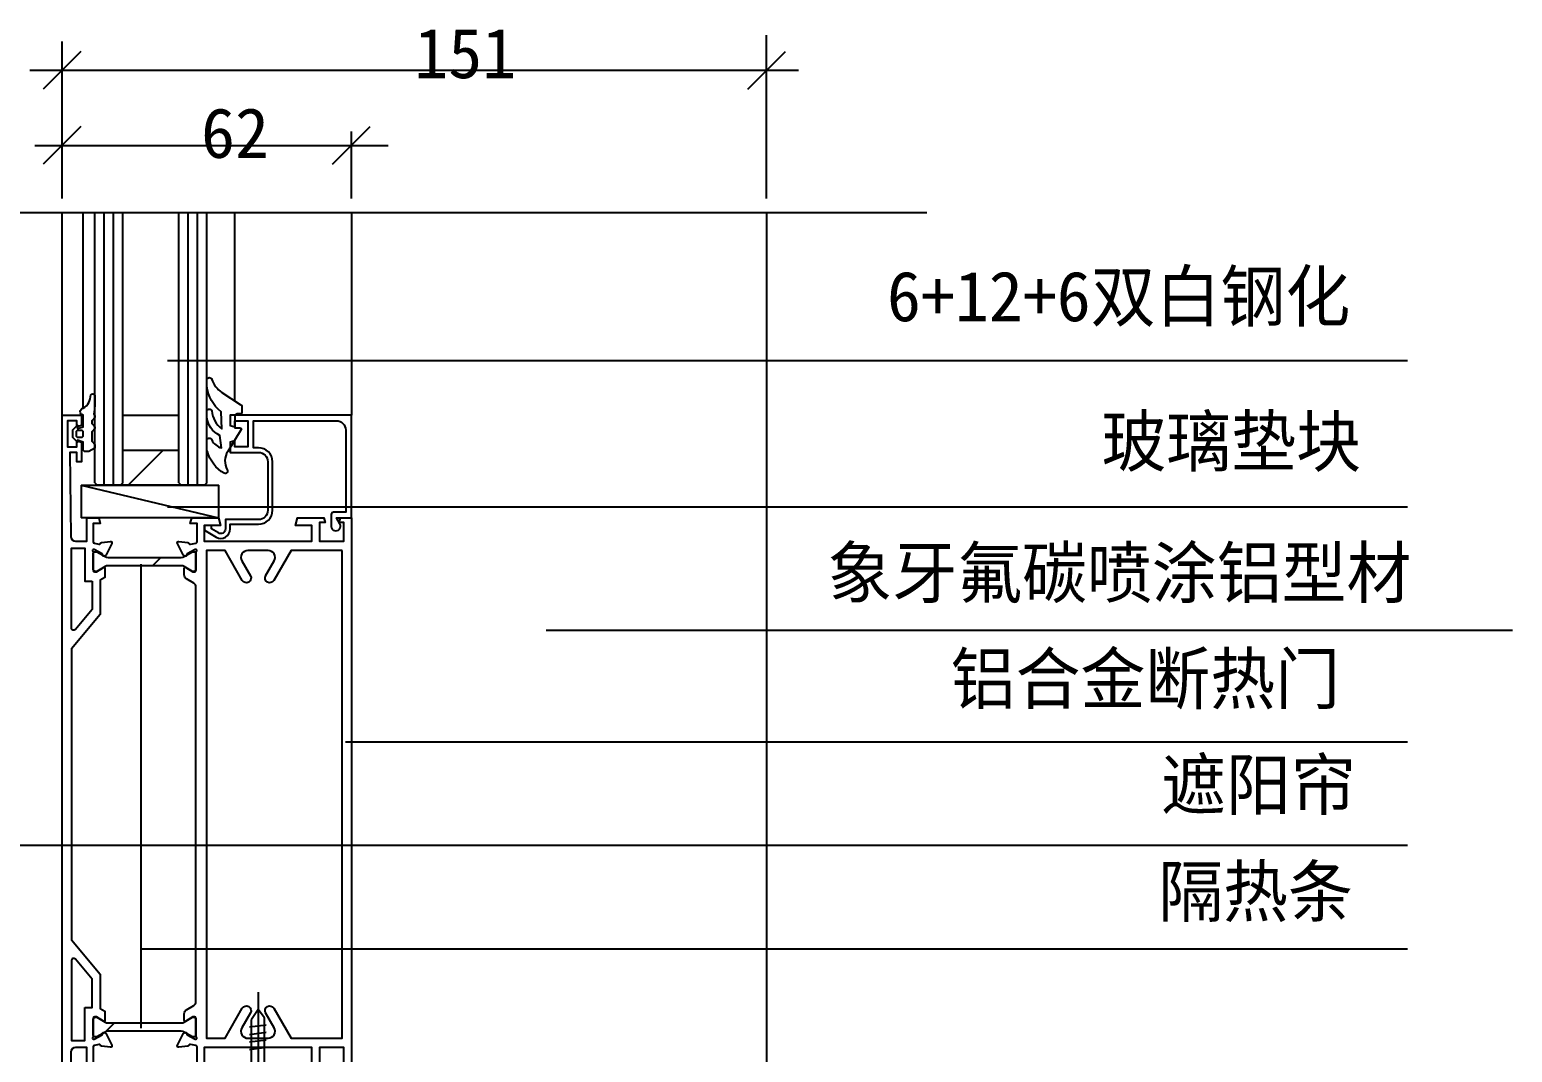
# Model space of a CAD drawing. Header units: metres. Extents: x 3516 to 4417, y 1657 to 2955.
# Drawn here: x 3794.9 to 4112.6, y 1943.3 to 2162.4 of the extents above; entities that cross this region are included whole.
import ezdxf

# ---------------------------------------------------------------- set-up
doc = ezdxf.new("R2010")
doc.units = ezdxf.units.M
for name, color, linetype in [('10', 1, 'Continuous'), ('CASTFIX', 1, 'Continuous'), ('玻璃', 7, 'Continuous'), ('胶条', 6, 'Continuous'), ('隔热条', 3, 'Continuous')]:
    doc.layers.add(name, color=color, linetype=linetype)

# ---------------------------------------------------------------- blocks, each defined once
blk = doc.blocks.new('_ArchTick')
at = {"color": 0, "linetype": 'ByBlock'}
blk.add_lwpolyline([(-0.5, -0.5), (0.5, 0.5)], dxfattribs=at)

msp = doc.modelspace()

# ---------------------------------------------------------------- hatches: boundary and pattern name
at = {"layer": '玻璃'}
h = msp.add_hatch(dxfattribs=at)
h.set_pattern_fill('HONEY', scale=10)
h.paths.add_polyline_path([(3814.82, 2079.86), (3814.82, 2072.36), (3826.82, 2072.36), (3826.82, 2079.86)])
h = msp.add_hatch(dxfattribs=at)
h.set_pattern_fill('ANSI37', scale=15)
h.paths.add_polyline_path([(3826.82, 2072.36), (3814.82, 2072.36), (3814.82, 2065.36), (3814.32, 2064.86), (3827.32, 2064.86), (3826.82, 2065.36)])
at = {"layer": '隔热条'}
h = msp.add_hatch(dxfattribs=at)
h.set_pattern_fill('ANSI38', scale=5)
h.paths.add_polyline_path([(3827.36, 2049.38, 0.13), (3827.96, 2049.54), (3828.19, 2049.68), (3828.23, 2049.65, 0.58), (3828.54, 2049.81), (3828.54, 2049.88), (3829.76, 2050.58), (3830.12, 2050.58, -0.41), (3830.52, 2050.18), (3830.52, 2046.78, -0.41), (3830.12, 2046.38), (3829.76, 2046.38), (3828.8, 2046.93), (3828.32, 2047.22, 0.09), (3828.26, 2047.25), (3827.96, 2047.42, 0.13), (3827.36, 2047.58), (3811.68, 2047.58, 0.13), (3811.08, 2047.42), (3810.79, 2047.25, 0.09), (3810.72, 2047.22), (3810.19, 2046.91), (3809.28, 2046.38), (3808.92, 2046.38, -0.41), (3808.52, 2046.78), (3808.52, 2050.18, -0.41), (3808.92, 2050.58), (3809.28, 2050.58), (3810.5, 2049.88), (3810.5, 2049.81, 0.58), (3810.81, 2049.65), (3810.85, 2049.68), (3811.08, 2049.54, 0.13), (3811.68, 2049.38)])
h.paths.add_polyline_path([(3827.36, 1949.64, 0.13), (3827.96, 1949.8), (3828.26, 1949.97, 0.09), (3828.32, 1950), (3828.8, 1950.28), (3829.76, 1950.84), (3830.12, 1950.84, -0.41), (3830.52, 1950.44), (3830.52, 1947.04, -0.41), (3830.12, 1946.64), (3829.76, 1946.64), (3828.54, 1947.34), (3828.54, 1947.41, 0.58), (3828.23, 1947.57), (3828.19, 1947.54), (3827.96, 1947.68, 0.13), (3827.36, 1947.84), (3811.68, 1947.84, 0.13), (3811.08, 1947.68), (3810.85, 1947.55), (3810.81, 1947.57, 0.58), (3810.5, 1947.41), (3810.5, 1947.34), (3809.28, 1946.64), (3808.92, 1946.64, -0.41), (3808.52, 1947.04), (3808.52, 1950.44, -0.41), (3808.92, 1950.84), (3809.28, 1950.84), (3810.29, 1950.26), (3810.72, 1950, 0.08), (3810.78, 1949.97), (3811.08, 1949.8, 0.13), (3811.68, 1949.64)])

# ---------------------------------------------------------------- linework, layer by layer
for p, q in [((3801.82, 2079.86), (3801.82, 2123.26)), ((3806.32, 2081.33), (3806.32, 2123.26)), ((3838.82, 2082.9), (3838.82, 2123.26)), ((3863.82, 2123.26), (3863.82, 2079.86)), ((3952.82, 2123.26), (3952.82, 1891.3)), ((3805.95, 2064.86), (3835.38, 2057.86)), ((3805.95, 2064.86), (3835.45, 2064.86)), ((3805.95, 2064.86), (3805.95, 2057.86)), ((3835.45, 2057.86), (3835.45, 2064.86)), ((3835.38, 2057.86), (3805.95, 2057.86))]:
    msp.add_line(p, q)
for points in [[(3801.82, 1917.36), (3801.82, 2079.86), (3806.02, 2079.86), (3806.02, 2077.65), (3805, 2077.37), (3805.02, 2077.36), (3805.02, 2078.66), (3803.02, 2078.66), (3803.02, 2073.06), (3805.02, 2073.06), (3805.02, 2074.36), (3806.02, 2074.09), (3806.02, 2069.86), (3805.02, 2069.86), (3805.02, 2071.86), (3803.52, 2071.86), (3803.72, 2053.85, 0.41), (3804.72, 2052.86), (3807.12, 2052.86), (3807.12, 2057.86), (3809.69, 2057.86), (3810.02, 2056.66), (3808.52, 2056.66), (3808.52, 2052.69, 0.35), (3808.76, 2052.4), (3809.69, 2052.19, 0.36), (3810.03, 2052.37, -0.27), (3810.27, 2052.55), (3812.18, 2052.8, -0.59), (3812.49, 2052.38), (3811.28, 2049.95), (3810.81, 2049.65, -0.58), (3810.5, 2049.81), (3810.49, 2049.99, 0.27), (3810.39, 2050.15), (3808.68, 2051.04, 1.21), (3808.52, 2050.58), (3808.52, 2046.56, 0.41), (3808.82, 2046.26), (3809.04, 2046.26, 0.14), (3809.19, 2046.3), (3810.72, 2047.22, -0.58), (3811.02, 2047.05), (3811.02, 2045.07), (3810.02, 2044.47), (3810.02, 2037.17), (3803.82, 2029.78), (3803.82, 1967.44), (3810.02, 1960.05), (3810.02, 1952.75), (3811.02, 1952.15), (3811.02, 1950.17, -0.58), (3810.72, 1950), (3809.19, 1950.92, 0.14), (3809.04, 1950.96), (3808.82, 1950.96, 0.41), (3808.52, 1950.66), (3808.52, 1946.64, 1.21), (3808.68, 1946.18), (3810.39, 1947.07, 0.27), (3810.49, 1947.24), (3810.5, 1947.41, -0.58), (3810.81, 1947.57), (3811.28, 1947.27), (3812.49, 1944.84, -0.59), (3812.18, 1944.42), (3810.27, 1944.67, -0.27), (3810.03, 1944.85, 0.36), (3809.69, 1945.03), (3808.76, 1944.82, 0.35), (3808.52, 1944.53), (3808.52, 1940.56)], [(3830.77, 1940.56), (3830.77, 1944.47, 0.35), (3830.54, 1944.77), (3829.35, 1945.03, 0.36), (3829.01, 1944.85, -0.27), (3828.77, 1944.67), (3826.86, 1944.42, -0.59), (3826.55, 1944.84), (3827.76, 1947.27), (3828.23, 1947.57, -0.58), (3828.54, 1947.41), (3828.55, 1947.24, 0.27), (3828.65, 1947.07), (3830.36, 1946.18, 1.21), (3830.52, 1946.64), (3830.52, 1950.66, 0.41), (3830.22, 1950.96), (3830, 1950.96, 0.14), (3829.85, 1950.92), (3828.32, 1950, -0.58), (3828.02, 1950.17), (3828.02, 1951.59, -0.26), (3828.5, 1952.44), (3830.04, 1953.37, 0.26), (3830.52, 1954.22), (3830.52, 2043, 0.26), (3830.04, 2043.85), (3828.5, 2044.78, -0.26), (3828.02, 2045.63), (3828.02, 2047.05, -0.58), (3828.32, 2047.22), (3829.85, 2046.3, 0.14), (3830, 2046.26), (3830.22, 2046.26, 0.41), (3830.52, 2046.56), (3830.52, 2050.58, 1.21), (3830.36, 2051.04), (3828.65, 2050.15, 0.27), (3828.55, 2049.98), (3828.54, 2049.81, -0.58), (3828.23, 2049.65), (3827.76, 2049.95), (3826.55, 2052.38, -0.59), (3826.86, 2052.8), (3828.77, 2052.55, -0.27), (3829.01, 2052.37, 0.36), (3829.35, 2052.19), (3830.54, 2052.45, 0.35), (3830.77, 2052.75), (3830.77, 2056.66), (3829.27, 2056.66), (3829.6, 2057.86), (3835.33, 2057.86), (3835.77, 2056.21), (3832.27, 2056.21), (3832.27, 2052.86), (3855.37, 2052.86), (3855.37, 2056.21), (3851.87, 2056.21), (3852.31, 2057.86), (3857.95, 2057.86), (3858.22, 2056.86), (3857.02, 2056.86), (3857.02, 2052.86), (3862.22, 2052.86), (3862.22, 2056.86), (3861.22, 2056.86), (3861.49, 2057.86), (3863.82, 2057.86), (3863.82, 1939.36)], [(3807.12, 1939.36), (3807.12, 1944.36), (3804.72, 1944.36, 0.41), (3803.72, 1943.37), (3803.52, 1925.36)]]:
    msp.add_lwpolyline(points, format="xyb")
for points in [[(3838.82, 2074.36), (3837.82, 2074.09), (3837.82, 2071.86), (3843.92, 2071.86, -0.41), (3845.92, 2069.86), (3845.92, 2059.46, -0.41), (3843.92, 2057.46), (3836.82, 2057.46), (3836.82, 2055.46, -0.58), (3835.32, 2054.6), (3833.82, 2055.46), (3833.82, 2056.21), (3832.32, 2056.21), (3832.32, 2055.17), (3834.83, 2053.72, 0.58), (3837.82, 2055.46), (3837.82, 2056.46), (3843.92, 2056.46, 0.41), (3846.92, 2059.46), (3846.92, 2069.86, 0.41), (3843.92, 2072.86), (3842.82, 2072.86), (3842.82, 2078.66), (3860.62, 2078.66, -0.41), (3862.62, 2076.66), (3862.62, 2059.06), (3860.02, 2059.06, 0.41), (3859.52, 2058.56), (3859.52, 2055.98, 1.25), (3861.38, 2056.56), (3860.63, 2057.86), (3863.82, 2057.86), (3863.82, 2079.86), (3837.82, 2079.86), (3837.82, 2077.63), (3838.82, 2077.36), (3838.82, 2078.66), (3841.62, 2078.66), (3841.62, 2073.06), (3838.82, 2073.06)], [(3808.27, 2044.26), (3808.27, 2038.2), (3804.7, 2033.94, -0.7), (3803.82, 2034.27), (3803.82, 2051.36), (3806.72, 2051.36), (3806.72, 2044.26)], [(3861.82, 2050.86), (3850.89, 2050.86), (3847.19, 2044.44, -1), (3845.45, 2045.44), (3847.28, 2048.61, 0.58), (3845.99, 2050.86), (3841.66, 2050.86, 0.58), (3840.36, 2048.61), (3842.19, 2045.44, -1), (3840.45, 2044.44), (3836.75, 2050.86), (3832.77, 2050.86), (3832.77, 1946.36), (3836.75, 1946.36), (3840.45, 1952.78, -1), (3842.19, 1951.78), (3840.36, 1948.61, 0.58), (3841.66, 1946.36), (3845.99, 1946.36, 0.58), (3847.28, 1948.61), (3845.45, 1951.78, -1), (3847.19, 1952.78), (3850.89, 1946.36), (3861.82, 1946.36)], [(3806.72, 1952.96), (3808.27, 1952.96), (3808.27, 1959.03), (3804.7, 1963.28, 0.7), (3803.82, 1962.96), (3803.82, 1945.86), (3806.72, 1945.86)]]:
    msp.add_lwpolyline(points, format="xyb", close=True)
for points in [[(3855.37, 1941.01), (3855.37, 1944.36), (3832.27, 1944.36), (3832.27, 1941.01)], [(3862.22, 1940.36), (3862.22, 1944.36), (3857.02, 1944.36), (3857.02, 1940.36)]]:
    msp.add_lwpolyline(points)
at = {"layer": '10'}
for p, q in [((3952.82, 2126.26), (3952.82, 2161.23)), ((3801.82, 2126.26), (3801.82, 2159.89)), ((3794.9, 2153.73), (3959.63, 2153.73)), ((3801.82, 2126.26), (3801.82, 2140.62)), ((3863.82, 2126.26), (3863.82, 2140.62)), ((3795.99, 2137.62), (3871.72, 2137.62)), ((3662.4, 2123.26), (3987.19, 2123.26)), ((3824.4, 2091.57), (4090.18, 2091.57)), ((3824.4, 2060.19), (4090.18, 2060.19)), ((3818.75, 1948.49), (3818.75, 2047.93)), ((3905.54, 2033.78), (4112.65, 2033.78)), ((3862.56, 2009.83), (4090.18, 2009.83)), ((3769.06, 1987.75), (4090.18, 1987.75)), ((3818.75, 1965.49), (4090.18, 1965.49))]:
    msp.add_line(p, q, dxfattribs=at)
at = {"layer": 'CASTFIX'}
for p, q in [((3843.82, 1956.21), (3843.82, 1928.7)), ((3843.82, 1952.49), (3842.42, 1950.34)), ((3845.22, 1950.72), (3843.82, 1952.49)), ((3845.58, 1949.18), (3841.97, 1948.7)), ((3842.42, 1935.36), (3842.42, 1950.34)), ((3845.22, 1935.36), (3845.22, 1950.72)), ((3845.58, 1947.58), (3841.97, 1947.1)), ((3845.58, 1945.98), (3841.97, 1945.5)), ((3845.58, 1944.38), (3841.97, 1943.9))]:
    msp.add_line(p, q, dxfattribs=at)
at = {"layer": '玻璃'}
for p, q in [((3808.82, 2065.36), (3808.82, 2123.26)), ((3810.82, 2064.86), (3810.82, 2123.26)), ((3812.82, 2064.86), (3812.82, 2123.26)), ((3814.82, 2065.36), (3814.82, 2123.26)), ((3826.82, 2065.36), (3826.82, 2123.26)), ((3828.82, 2064.86), (3828.82, 2123.26)), ((3830.82, 2064.86), (3830.82, 2123.26)), ((3832.82, 2065.36), (3832.82, 2123.26)), ((3814.82, 2079.86), (3826.82, 2079.86)), ((3814.82, 2072.36), (3826.82, 2072.36)), ((3808.82, 2065.36), (3809.32, 2064.86)), ((3832.32, 2064.86), (3809.32, 2064.86)), ((3814.82, 2065.36), (3814.32, 2064.86)), ((3826.82, 2065.36), (3827.32, 2064.86)), ((3832.82, 2065.36), (3832.32, 2064.86))]:
    msp.add_line(p, q, dxfattribs=at)
at = {"layer": '胶条'}
msp.add_lwpolyline([(3838.82, 2079.59), (3838.82, 2077.09), (3840.05, 2077.09, -0.59), (3840.22, 2076.78), (3837.35, 2072.09, 0.27), (3837.2, 2068.14, -0.75), (3836.59, 2067.38, -0.2), (3832.98, 2072.06, -0.14), (3832.82, 2072.6), (3832.82, 2074.53, -0.7), (3833.92, 2074.53, 0.23), (3836, 2072.85), (3835.66, 2075.5, -0.27), (3832.82, 2079.55), (3832.82, 2080.76, -0.7), (3833.92, 2080.76, 0.21), (3836.06, 2076.89), (3835.9, 2080.58, -0.2), (3832.82, 2085.99), (3832.82, 2087.51, -0.7), (3833.92, 2087.51, 0.17), (3836.06, 2084.73), (3840, 2082.13, -0.35), (3840.38, 2081.64), (3840.38, 2080.54, -0.41), (3839.93, 2080.09), (3839.32, 2080.09, 0.41), (3838.82, 2079.59)], format="xyb", dxfattribs=at)
msp.add_lwpolyline([(3808.82, 2077.01), (3808.19, 2076.29), (3808.19, 2074.26), (3808.82, 2073.54), (3808.82, 2072.76), (3807.57, 2072.04), (3806.82, 2072.04, -0.41), (3806.32, 2072.54), (3806.32, 2074.06), (3805.12, 2074.46), (3805.12, 2074.03), (3804.12, 2075.03), (3804.12, 2076.69), (3805.12, 2077.69), (3805.12, 2076.96), (3806.32, 2077.36), (3806.32, 2079.86, -0.85), (3806.33, 2081.33, 0.28), (3807.96, 2084.2, -0.57), (3808.82, 2084.15), (3808.82, 2083.39, -0.07), (3808.61, 2080.12), (3808.82, 2079.64), (3808.82, 2079.33), (3808.19, 2078.61), (3808.19, 2078.04), (3808.82, 2077.31)], format="xyb", close=True, dxfattribs=at)
msp.add_lwpolyline([(3806.12, 2075.11), (3806.32, 2075.31), (3806.32, 2076.33), (3806.11, 2076.54), (3805.06, 2076.54), (3804.86, 2076.34), (3804.86, 2075.33), (3805.07, 2075.11)], close=True, dxfattribs=at)
at = {"layer": '隔热条'}
for points in [[(3827.36, 2049.38, 0.13), (3827.96, 2049.54), (3829.76, 2050.58), (3830.12, 2050.58, -0.41), (3830.52, 2050.18), (3830.52, 2046.78, -0.41), (3830.12, 2046.38), (3829.76, 2046.38), (3827.96, 2047.42, 0.13), (3827.36, 2047.58), (3811.68, 2047.58, 0.13), (3811.08, 2047.42), (3809.28, 2046.38), (3808.92, 2046.38, -0.41), (3808.52, 2046.78), (3808.52, 2050.18, -0.41), (3808.92, 2050.58), (3809.28, 2050.58), (3811.08, 2049.54, 0.13), (3811.68, 2049.38)], [(3827.36, 1949.64, 0.13), (3827.96, 1949.8), (3829.76, 1950.84), (3830.12, 1950.84, -0.41), (3830.52, 1950.44), (3830.52, 1947.04, -0.41), (3830.12, 1946.64), (3829.76, 1946.64), (3827.96, 1947.68, 0.13), (3827.36, 1947.84), (3811.68, 1947.84, 0.13), (3811.08, 1947.68), (3809.28, 1946.64), (3808.92, 1946.64, -0.41), (3808.52, 1947.04), (3808.52, 1950.44, -0.41), (3808.92, 1950.84), (3809.28, 1950.84), (3811.08, 1949.8, 0.13), (3811.68, 1949.64)]]:
    msp.add_lwpolyline(points, format="xyb", close=True, dxfattribs=at)

# ---------------------------------------------------------------- block references
at = {"layer": '10', "xscale": 8.05, "yscale": 8.05, "zscale": 8.05, "rotation": 180}
for p in [(3801.82, 2153.73), (3801.82, 2137.62)]:
    msp.add_blockref('_ArchTick', p, dxfattribs=at)
at = {"layer": '10', "xscale": 8.05, "yscale": 8.05, "zscale": 8.05}
for p in [(3952.82, 2153.73), (3863.82, 2137.62)]:
    msp.add_blockref('_ArchTick', p, dxfattribs=at)

# ---------------------------------------------------------------- texts
at = {"layer": '10', "char_height": 10.7, "attachment_point": 1}
for s, insert in [('\\A1;151', (3877.32, 2162.73)), ('\\A1;62', (3831.61, 2145.65)), ('6+12+6双白钢化', (3978.61, 2110.66)), ('玻璃垫块', (4024.58, 2079.58)), ('象牙氟碳喷涂铝型材', (3965.84, 2051.44)), ('铝合金断热门', (3992.27, 2028.73)), ('遮阳帘', (4037.36, 2006.04)), ('隔热条', (4036.75, 1983.16))]:
    msp.add_mtext(s, dxfattribs=dict(at, insert=insert))

doc.saveas('drawing.dxf')
